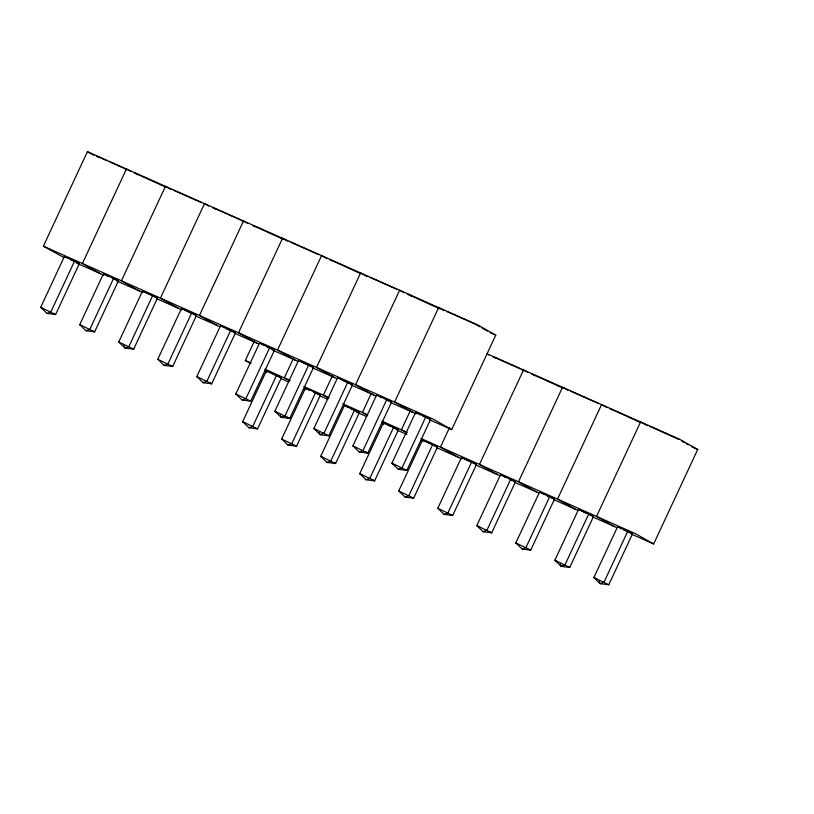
<?xml version="1.0" encoding="UTF-8"?>
<svg xmlns="http://www.w3.org/2000/svg" width="814" height="814" viewBox="0 0 814 814"><rect width="100%" height="100%" fill="white"/><g stroke="black" fill="none" stroke-linecap="round" stroke-linejoin="round"><path stroke-width="1.22" d="M63.757 257.438L43.366 246.174L87.424 151.689L477.665 324.878L495.757 335.124L451.699 429.609L429.894 419.932M64.469 256.359L40.7 307.336L47.039 313.451L55.606 314.53L79.375 263.553L64.469 256.359L68.244 258.496M74.654 260.877L50.885 311.854L47.039 313.451M103.5 273.677L79.721 324.654L86.07 330.769L94.628 331.847L118.396 280.871L103.5 273.677L108.221 276.353M113.675 278.195L89.906 329.171L86.07 330.769M118.752 341.972L142.521 290.995L152.706 295.513L157.428 298.189L133.649 349.165L125.091 348.097L118.752 341.972L133.649 349.165M152.706 295.513L128.927 346.489L125.091 348.097L124.013 345.797M157.774 359.289L181.542 308.313L191.728 312.83L196.449 315.506L172.68 366.483L164.113 365.415L157.774 359.289L172.68 366.483M191.728 312.83L167.959 363.817L164.113 365.415M220.563 325.631L196.795 376.607L203.144 382.733L211.701 383.801L235.47 332.824L220.563 325.631L224.349 327.777M230.749 330.158L206.98 381.135L203.144 382.733M250.641 363.543L245.319 360.531L254.456 340.934M259.595 342.959L235.816 393.935L242.165 400.05L250.722 401.129L274.501 350.152L259.595 342.959L264.316 345.624M269.78 347.476L246.001 398.453L242.165 400.05M266.422 370.716L242.653 421.693L249.003 427.808L257.56 428.886L281.329 377.91L266.422 370.716L281.329 377.91M276.607 375.234L252.839 426.21L249.003 427.808M293.478 358.262L284.34 377.849L289.662 380.86M298.616 360.276L274.847 411.253L281.186 417.368L289.753 418.447L313.522 367.47L298.616 360.276L302.391 362.413M308.801 364.794L285.032 415.771L281.186 417.368L280.108 415.069M281.675 439.011L305.454 388.034L315.629 392.552L320.35 395.228L296.581 446.204L288.024 445.126L281.675 439.011L296.581 446.204M315.629 392.552L291.86 443.528L288.024 445.126M332.499 375.58L323.372 395.166L328.693 398.178M337.637 377.594L313.868 428.571L320.217 434.686L328.775 435.765L352.543 384.788L337.637 377.594L341.422 379.731M347.822 382.112L324.053 433.089L320.217 434.686L319.129 432.397M344.475 405.352L320.706 456.328L327.045 462.444L335.612 463.522L359.381 412.545L344.475 405.352L348.25 407.488M354.66 409.869L330.891 460.846L327.045 462.444M370.991 394.047L362.393 412.484L367.714 415.496M376.668 394.912L352.889 445.889L359.239 452.004L367.796 453.083L391.565 402.106L376.668 394.912L381.39 397.588M386.843 399.43L363.075 450.407L359.239 452.004M383.496 422.67L359.727 473.646L366.066 479.761L374.633 480.84L398.402 429.863L383.496 422.67L390.486 426.353M393.681 427.187L369.912 478.164L366.066 479.761M410.551 410.215L401.414 429.802L406.735 432.814M415.689 412.23L391.921 463.207L398.26 469.332L406.827 470.4L430.596 419.424L415.689 412.23L420.411 414.906M425.875 416.748L402.106 467.724L398.26 469.332M398.748 490.964L422.517 439.987L432.702 444.505L437.423 447.181L413.654 498.158L405.097 497.089L398.748 490.964L413.654 498.158M432.702 444.505L408.933 495.482L405.097 497.089M449.572 427.533L440.435 447.12L458.536 457.366M437.779 508.282L461.548 457.305L471.733 461.833L476.455 464.499L452.676 515.476L444.118 514.407L437.779 508.282L452.676 515.476M471.733 461.833L447.954 512.81L444.118 514.407M500.569 474.623L476.801 525.61L483.14 531.725L491.707 532.794L515.476 481.817L500.569 474.623L505.291 477.299M510.754 479.151L486.986 530.128L483.14 531.725M539.59 491.951L515.822 542.928L522.171 549.043L530.728 550.122L554.497 499.145L539.59 491.951L544.312 494.617M549.776 496.469L526.007 547.446L522.171 549.043M578.622 509.269L554.843 560.246L561.192 566.361L569.749 567.439L593.528 516.463L578.622 509.269L582.397 511.406M588.807 513.787L565.028 564.763L561.192 566.361L560.113 564.061M617.643 526.587L593.874 577.564L600.213 583.679L608.78 584.757L632.549 533.781L617.643 526.587L621.418 528.724M627.828 531.104L604.059 582.081L600.213 583.679L599.135 581.389M631.847 534.289L653.652 543.966L697.71 449.481L679.619 439.234L486.792 353.652M96.897 156.207L107.265 160.816M109.575 161.833L123.402 167.969M173.789 190.344L201.445 202.615M240.476 219.933L212.82 207.662L216.025 209.473M252.991 225.488L282.702 239.062M290.863 242.297L318.518 254.568M370.065 277.442L396.571 289.204M446.967 311.579L473.463 323.331M490.018 332.58L495.757 335.124M492.816 356.654L520.472 368.925M570.868 391.29L598.524 403.561M650.071 426.444L678.713 439.407M691.971 446.927L697.71 449.481M43.366 246.174L433.608 419.363L451.699 429.609M70.319 259.534L73.718 261.04M75.987 262.047L79.375 263.553M112.739 278.357L118.396 280.871M157.428 298.189L142.521 290.995M186.264 310.989L196.449 315.506M226.424 328.815L235.47 332.824M266.575 346.632L274.501 350.152M303.337 362.942L313.522 367.47M342.358 380.27L352.543 384.788M385.907 399.593L391.565 402.106M422.67 415.913L430.596 419.424M76.384 263.044L103.927 275.264M116.555 280.871L142.949 292.582M156.726 298.697L181.97 309.9M195.747 316.015L219.851 326.709M234.768 333.333L258.872 344.037M272.649 350.142L297.904 361.355M312.82 367.979L336.925 378.673M351.841 385.297L375.946 395.991M390.873 402.615L416.117 413.817M245.319 360.531L251.058 363.075M264.835 369.19L290.079 380.392M303.856 386.508L329.11 397.71M342.877 403.825L366.982 414.519M381.908 421.143L407.153 432.346M420.93 438.461L635.561 533.719L653.652 543.966M313.563 392.216L320.35 395.228M350.325 408.526L359.381 412.545M392.745 427.35L398.402 429.863M437.423 447.181L422.517 439.987M466.269 459.981L476.455 464.499M509.818 479.314L515.476 481.817M546.581 495.624L554.497 499.145M583.343 511.945L586.731 513.451M589 514.448L593.528 516.463M623.493 529.761L632.549 533.781M264.56 371.286L266.86 372.303M280.627 378.408L288.665 381.98M303.581 388.604L305.881 389.621M319.658 395.736L327.686 399.298M356.379 412.037L366.707 416.615M381.634 423.239L383.933 424.257M396.55 429.863L406.888 434.442M420.655 440.557L422.954 441.575M436.721 447.69L461.976 458.893M475.752 465.008L499.857 475.702M514.774 482.326L538.878 493.03M553.795 499.643L577.899 510.347M592.826 516.971L616.92 527.665M92.369 330.84L94.628 331.847L79.721 324.654L81.614 325.722M209.442 382.804L211.701 383.801L196.795 376.607L198.687 377.686M286.355 416.941L289.753 418.447L274.847 411.253L276.729 412.322M365.537 452.075L367.796 453.083L352.889 445.889L354.782 446.957M333.343 462.515L335.612 463.522L320.706 456.328L322.588 457.397M372.364 479.833L374.633 480.84L359.727 473.646L362.556 475.254M489.438 531.796L491.707 532.794L476.801 525.61L478.683 526.678M474.613 323.85L479.965 326.872M482.102 328.083L487.444 331.105M681.918 441.229L684.055 442.44M686.192 443.65L688.329 444.861M443.966 310.572L438.644 307.56L394.587 402.045L412.678 412.291M646.988 425.529L640.598 421.917L596.54 516.402L614.631 526.648M439.865 308.944L407.936 294.251L411.141 296.072M640.75 422.7L609.889 408.608L612.026 409.818M403.876 292.653L399.623 290.242L355.555 384.727L373.657 394.973M606.898 407.611L601.577 404.589L557.509 499.084L575.61 509.33M366.982 276.536L360.592 272.924L316.534 367.409L334.625 377.655M567.867 390.282L562.545 387.271L518.487 481.766L536.579 492.002M360.755 273.708L329.894 259.615L332.031 260.826M562.708 388.054L531.847 373.972L535.052 375.783M326.892 258.618L321.571 255.596L277.513 350.091L295.604 360.337M527.777 372.364L523.524 369.953L479.466 464.438L497.558 474.684M521.54 369.525L523.677 370.736M493.884 357.254L496.021 358.465M287.871 241.29L282.55 238.278L238.482 332.773L256.583 343.009M486.63 353.846L488.756 355.046M252.91 225.58L255.047 226.791M247.782 223.372L243.518 220.96L199.461 315.445L217.552 325.692M241.544 220.533L243.681 221.744M208.75 206.054L204.497 203.642L160.439 298.127L178.531 308.374M170.798 189.336L165.476 186.325L121.418 280.81L139.509 291.056M165.629 187.108L134.768 173.016L137.973 174.837M130.708 171.418L126.445 169.007L82.387 263.492L100.478 273.738M124.471 168.579L126.608 169.79M96.815 156.308L98.952 157.519M87.424 151.689L93.814 155.301M461.548 457.305L465.323 459.452M181.542 308.313L185.317 310.46M305.454 388.034L309.228 390.171M406.827 470.4L391.921 463.207L394.749 464.814M608.78 584.757L593.874 577.564L596.703 579.171M569.749 567.439L554.843 560.246L556.735 561.314M328.775 435.765L313.868 428.571L316.697 430.179M530.728 550.122L515.822 542.928L517.714 543.996M250.722 401.129L235.816 393.935L237.708 395.004M55.606 314.53L40.7 307.336L42.593 308.404M257.56 428.886L242.653 421.693L245.492 423.29"/></g></svg>
